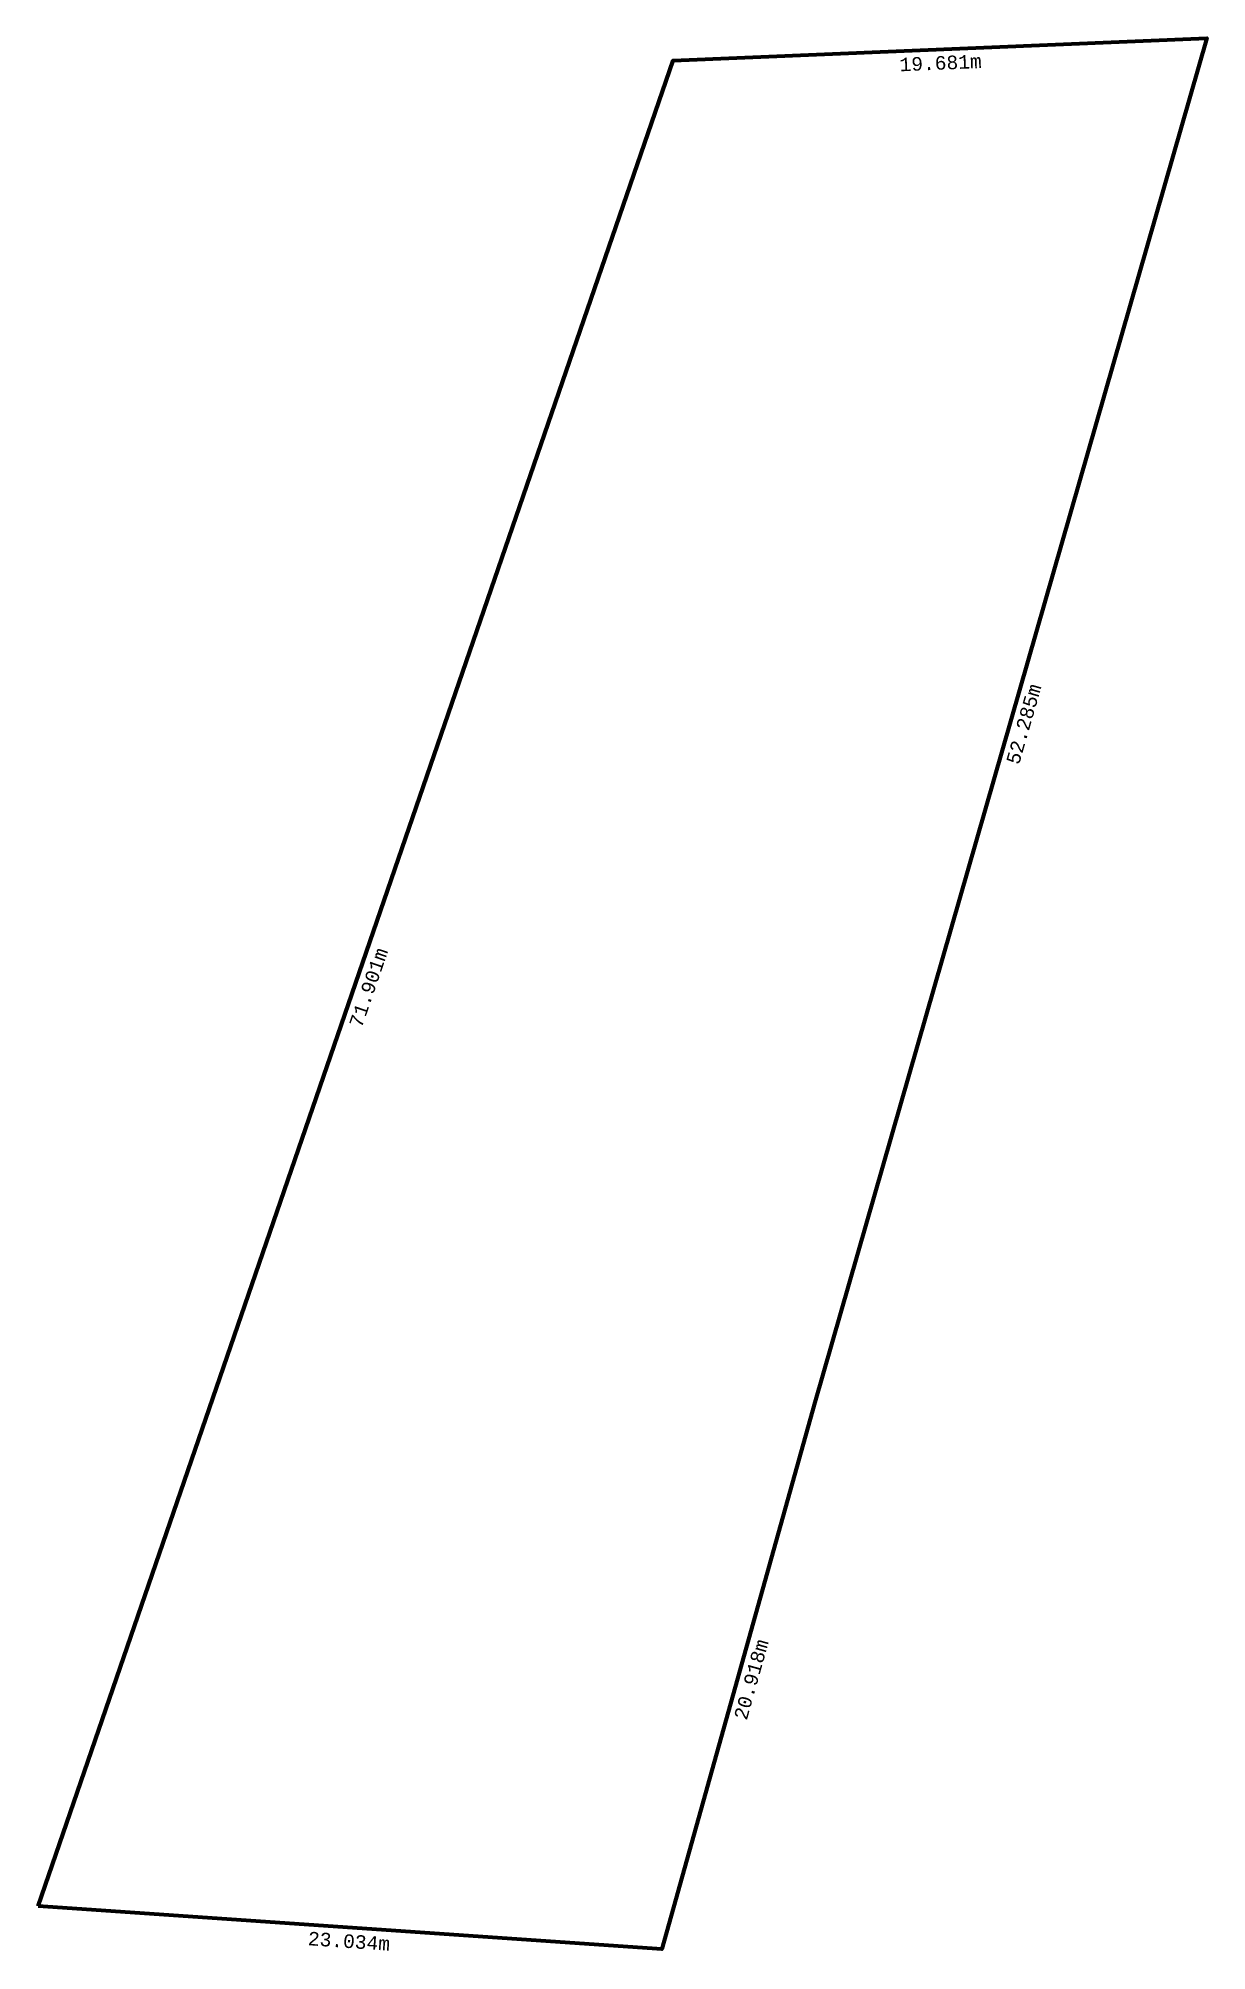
# Model space of a CAD drawing. Header units: metres. Extents: x 615389 to 616721, y 1325356 to 1326307.
# Drawn here: x 615458.8 to 615501.9, y 1325356.4 to 1325426.9 of the extents above.
import ezdxf
from ezdxf.enums import TextEntityAlignment as Align

# ---------------------------------------------------------------- set-up
doc = ezdxf.new("R2010")
doc.units = ezdxf.units.M
doc.layers.get('0').update_dxf_attribs({"color": 1, "linetype": 'CONTINUOUS', "lineweight": 100})
doc.styles.add('MONOTXT4', font='monotxt4.shx')

msp = doc.modelspace()

# ---------------------------------------------------------------- linework, layer by layer
msp.add_lwpolyline([(615458.787, 1325358.067), (615482.192, 1325426.053), (615501.856, 1325426.867), (615487.406, 1325376.619), (615481.766, 1325356.475), (615458.787, 1325358.067)])

# ---------------------------------------------------------------- texts
at = {"color": 2, "style": 'MONOTXT4'}
for s, rotation, p in [('19.681m', 2.37176, (615492.045, 1325425.96)), ('52.285m', 73.95609, (615495.111, 1325401.605)), ('71.901m', 71.00339, (615470.962, 1325391.897)), ('20.918m', 74.35823, (615485.067, 1325366.412)), ('23.034m', 356.03711, (615470.242, 1325356.772))]:
    msp.add_text(s, height=0.5, rotation=rotation, dxfattribs=at).set_placement(p, align=Align.MIDDLE)

doc.saveas('drawing.dxf')
